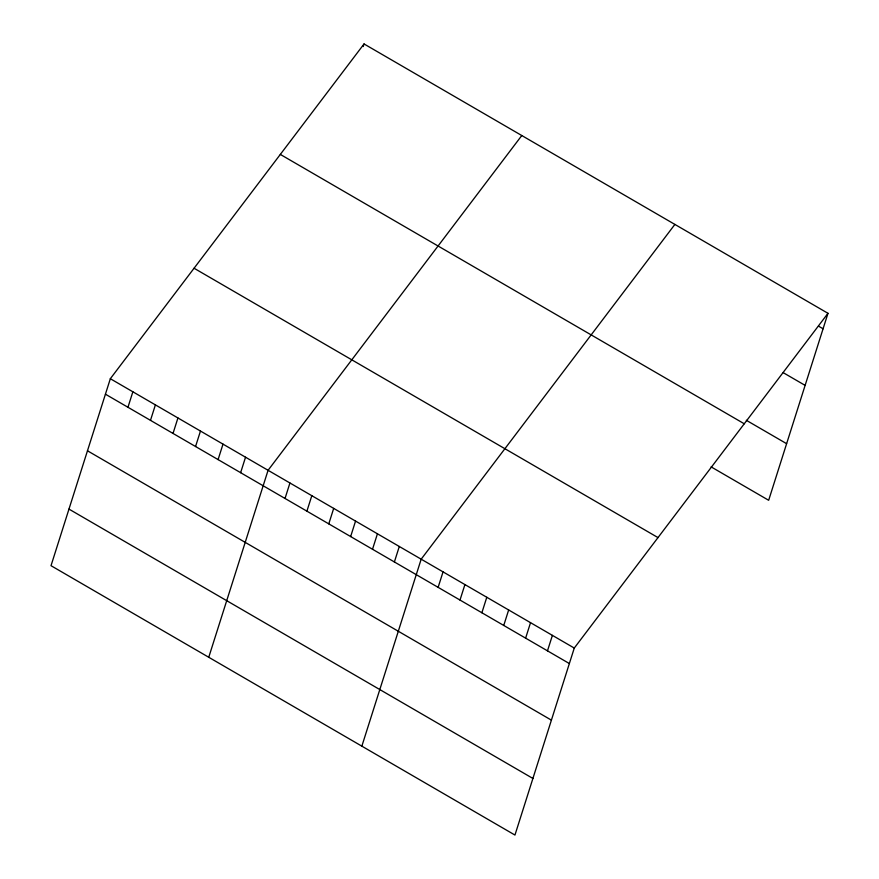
<?xml version="1.0" encoding="UTF-8"?>
<svg xmlns="http://www.w3.org/2000/svg" width="879" height="879" viewBox="0 0 879 879"><rect width="100%" height="100%" fill="white"/><g stroke="black" fill="none" stroke-linecap="round" stroke-linejoin="round"><path stroke-width="1.32" d="M110.336 378.717L51.015 565.691L514.951 835.05L574.273 648.065L827.985 313.309L364.049 43.95L110.336 378.717L574.273 648.065M127.96 407.274L132.861 391.792M150.485 420.36L155.396 404.878M173.02 433.446L177.932 417.964M195.556 446.521L200.467 431.051M218.091 459.607L223.002 444.126M363.225 46.532L364.049 43.95M240.626 472.693L245.538 457.212M208.752 657.272L268.073 470.298L521.785 135.531M285.027 498.47L289.938 482.989M306.903 511.171L311.814 495.69M328.779 523.862L333.69 508.392M350.644 536.564L355.555 521.082M372.52 549.265L377.432 533.784M394.385 561.967L399.297 546.485M361.851 746.161L421.173 559.187L674.885 224.42M438.127 587.359L443.038 571.877M460.003 600.06L464.914 584.579M481.879 612.751L486.79 597.28M503.744 625.452L508.655 609.971M525.62 638.154L530.531 622.673M547.485 650.845L552.397 635.374M827.985 313.309L768.664 500.283L711.111 466.87M818.47 326.109L823.074 328.779M783.244 372.685L805.12 385.376M746.337 420.294L786.617 443.686M280.324 154.418L744.26 423.777M194.061 268.238L657.997 537.596M105.425 394.188L569.361 663.546M87.471 450.784L551.408 720.143M68.969 509.095L532.905 778.453"/></g></svg>
